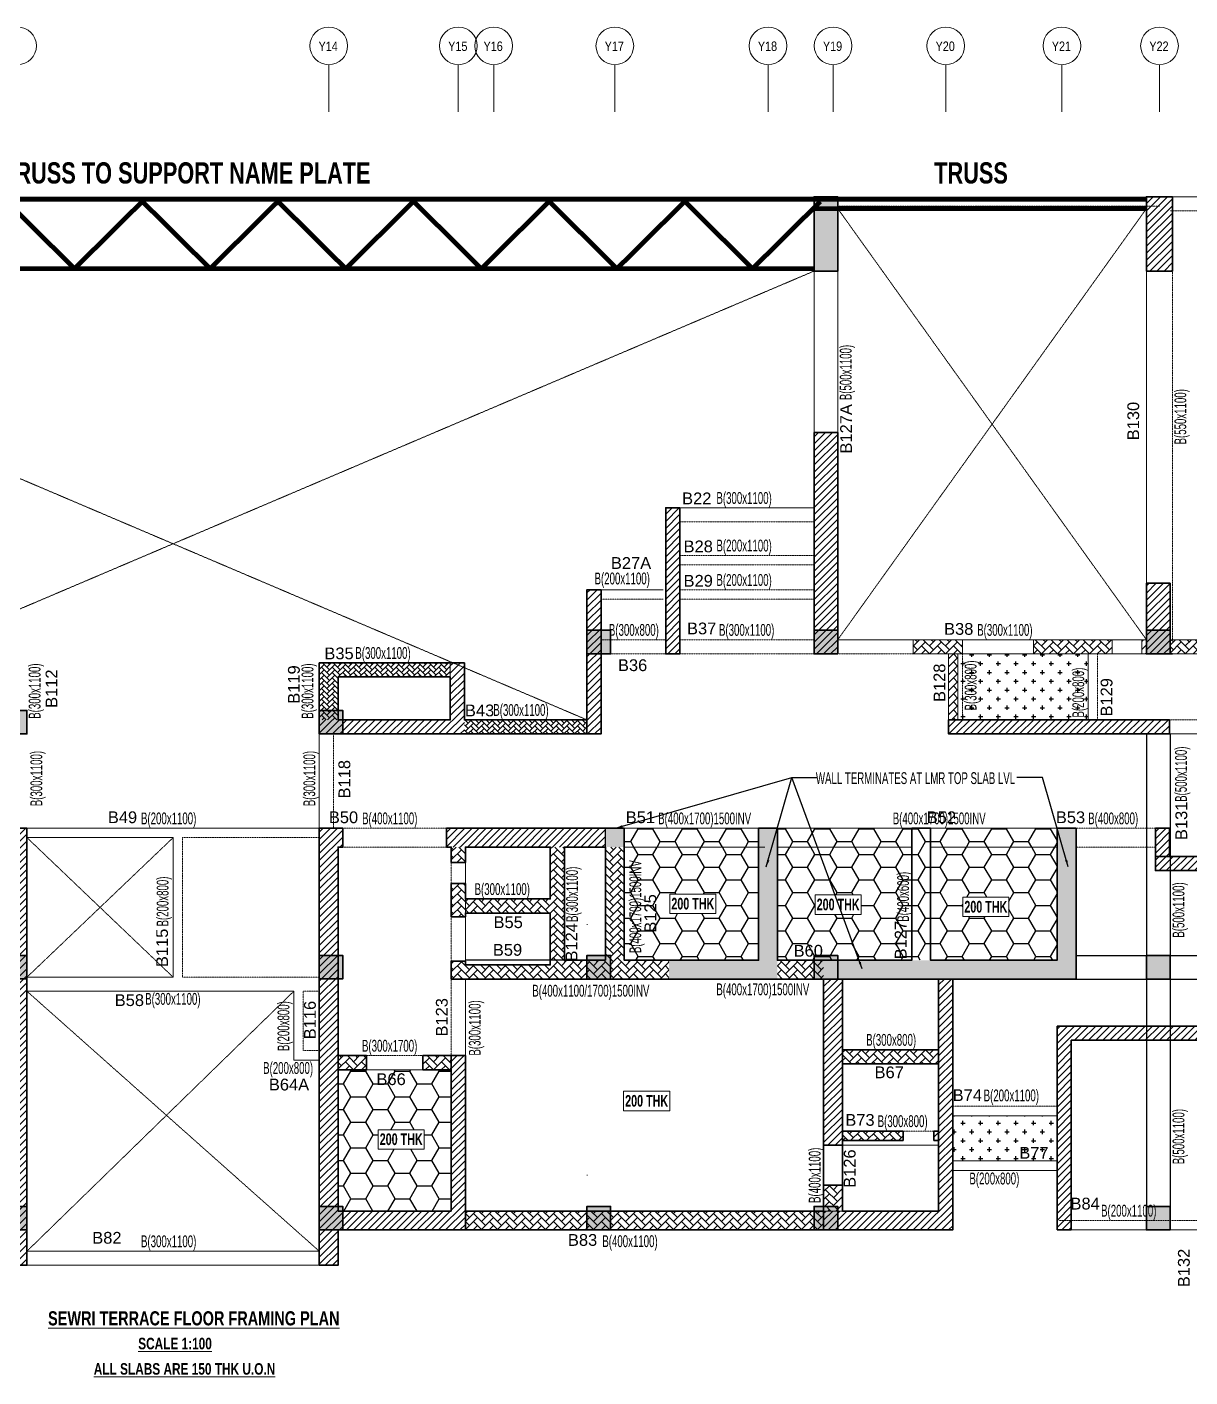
# Model space of a CAD drawing. Header units: millimetres. Extents: x -2 to 70668, y 80 to 28728.
# Drawn here: x 28024 to 52697, y 80 to 28728 of the extents above; entities that cross this region are included whole.
import ezdxf
from ezdxf.enums import TextEntityAlignment as Align

# ---------------------------------------------------------------- set-up
doc = ezdxf.new("R2010")
doc.units = ezdxf.units.MM
doc.linetypes.add('Grid Line', pattern=[2222.5, 1270, -317.5, 317.5, -317.5])
doc.linetypes.add('HIDDEN', pattern=[0.375, 0.25, -0.125])
for name, color, linetype, lineweight in [('A-ELEV-004', 9, 'Continuous', 9), ('A-FLOR-IDEN', 11, 'Continuous', 9), ('A-GRIDS', 8, 'Continuous', 9), ('A-HIDD-ABVE', 8, 'HIDDEN', 20), ('G-ANNO-TEXT', 231, 'Continuous', 9), ('S-BEAM', 7, 'Continuous', 18), ('S-BEAM-IDEN', 2, 'Continuous', 9), ('S-COL HATCH', 9, 'Continuous', 0), ('S-COLS', 5, 'Continuous', 35), ('S-GRIDS', 8, 'Continuous', 9), ('S-WALL', 4, 'Continuous', 18)]:
    doc.layers.add(name, color=color, linetype=linetype, lineweight=lineweight)
for name, color, linetype in [('Beam Nos', 7, 'Continuous'), ('changes', 7, 'Continuous'), ('HATCH', 8, 'Continuous'), ('SECTION LINE', 4, 'Continuous'), ('SUNK SLAB', 8, 'Continuous')]:
    doc.layers.add(name, color=color, linetype=linetype)
doc.styles.add('Arial Narrow', font='ARIALN.TTF', dxfattribs={"height": 400})
doc.styles.add('SC-BBS1', font='SansSerif')
doc.styles.add('SOBHA', font='swisscl.ttf')
doc.styles.add('Swis721 LtCn BT', font='swisscl.ttf', dxfattribs={"width": 0.9, "height": 233.355162})
doc.styles.add('Swis721 LtCn BT_2', font='swisscl.ttf', dxfattribs={"height": 244.992296})
doc.styles.add('Swis721 LtCn BT_B', font='', dxfattribs={"width": 0.9, "height": 246.918336})
doc.styles.get('Swis721 LtCn BT_B').set_extended_font_data('Swis721 LtCn BT', bold=True)
doc.dimstyles.new('S-100', dxfattribs={"dimscale": 100, "dimtxt": 2.5, "dimasz": 1.5, "dimexe": 1.5, "dimexo": 1.5, "dimgap": 0.1, "dimtad": 0, "dimdec": 0, "dimrnd": 0.0005, "dimzin": 0, "dimdsep": 46, "dimtxsty": 'SOBHA', "dimblk": 'OBLIQUE', "dimcen": 0.09, "dimclrd": 8, "dimclre": 8, "dimclrt": 6, "dimadec": 0, "dimazin": 0, "dimtfac": 1, "dimtdec": 0, "dimtofl": 0, "dimtmove": 0, "dimatfit": 3, "dimfxl": 1.5, "dimfxlon": 1, "dimtolj": 1, "dimtzin": 0, "dimlwd": -1, "dimlwe": -1, "dimarcsym": 0})
pattern_1 = [(45, (-31789947.46, 20505661.14), (-75.1300955, 75.1300955), [])]
pattern_2 = [(0, (-31789947.46, 20505661.14), (468.75, 270.6329387), [312.5, -625]), (120, (-31789947.46, 20505661.14), (-468.75, 270.6329387), [312.5, -625]), (60, (-31789947.46, 20505661.14), (1e-13, 541.2658774), [-625, 312.5])]
pattern_3 = [(45, (-31789947.45, 20738009.7), (0, 113.13708499), [240, -80]), (135, (-31789890.88, 20738066.27), (9e-15, 113.13708499), [240, -80])]
pattern_4 = [(45, (-31789947.45, 20738009.7), (0, 169.7056275), [360, -120]), (135, (-31789862.6, 20738094.55), (1e-14, 169.7056275), [360, -120])]
pattern_5 = [(0, (-31349605.54, 21119657.02), (187.5, 187.5), [93.75, -281.25]), (90, (-31349558.66, 21119610.14), (-187.5, 187.5), [93.75, -281.25])]

# ---------------------------------------------------------------- blocks, each defined once
blk = doc.blocks.new('_OBLIQUE')
at = {"color": 0, "linetype": 'ByBlock'}
blk.add_line((-0.5, -0.5), (0.5, 0.5), dxfattribs=at)
blk = doc.blocks.new('A$C535b99b2')
at = {"layer": 'HATCH'}
h = blk.add_hatch(color=256, dxfattribs=at)
h.dxf.hatch_style = 1
h.paths.add_polyline_path([(35830, 0), (35830, 500), (35330, 500), (35330, 0)])
h = blk.add_hatch(color=256, dxfattribs=at)
h.dxf.hatch_style = 1
h.paths.add_polyline_path([(40650, 2), (40650, 502), (40150, 502), (40150, 2)])
h = blk.add_hatch(color=256, dxfattribs=at)
h.dxf.hatch_style = 1
h.paths.add_polyline_path([(47700, 0), (47700, 500), (47200, 500), (47200, 0)])
at = {"layer": 'S-BEAM', "linetype": 'HIDDEN'}
blk.add_line((35338, 1160), (35330, 1160), dxfattribs=at)
at = {"layer": 'S-COLS', "elevation": 0}
for points in [[(35330, 0), (35330, 500), (35830, 500), (35830, 0), (35330, 0)], [(40150, 0), (40150, 500), (40650, 500), (40650, 0), (40150, 0)], [(47700, 0), (47700, 500), (47200, 500), (47200, 0), (47700, 0)], [(47200, 0), (47200, 500), (47700, 500), (47700, 0), (47200, 0)]]:
    blk.add_lwpolyline(points, dxfattribs=at)
blk = doc.blocks.new('A$C33c92876')
at = {"layer": 'HATCH'}
h = blk.add_hatch(color=256, dxfattribs=at)
h.dxf.hatch_style = 1
h.paths.add_polyline_path([(23450, 10526), (23450, 11026), (22950, 11026), (22950, 10526)])
h = blk.add_hatch(color=256, dxfattribs=at)
h.dxf.hatch_style = 1
h.paths.add_polyline_path([(30150, 10526), (30150, 11026), (29650, 11026), (29650, 10526)])
h = blk.add_hatch(color=256, dxfattribs=at)
h.dxf.hatch_style = 1
h.paths.add_polyline_path([(23450, 5326), (23450, 5826), (22950, 5826), (22950, 5326)])
h = blk.add_hatch(color=256, dxfattribs=at)
h.dxf.hatch_style = 1
h.paths.add_polyline_path([(30150, 5326), (30150, 5826), (29650, 5826), (29650, 5326)])
h = blk.add_hatch(color=256, dxfattribs=at)
h.dxf.hatch_style = 1
h.paths.add_polyline_path([(23450, 0), (23450, 500), (22950, 500), (22950, 0)])
h = blk.add_hatch(color=256, dxfattribs=at)
h.dxf.hatch_style = 1
h.paths.add_polyline_path([(30150, 0), (30150, 500), (29650, 500), (29650, 0)])
at = {"layer": 'S-COL HATCH', "transparency": 33554687}
h = blk.add_hatch(color=256, dxfattribs=at)
h.dxf.hatch_style = 1
h.paths.add_polyline_path([(40650, 21926), (40150, 21926), (40150, 20350), (40650, 20350)])
at = {"layer": 'S-COLS', "elevation": 0}
for points in [[(40150, 20350), (40150, 21926), (40650, 21926), (40650, 20350)], [(22950, 10526), (22950, 11026), (23450, 11026), (23450, 10526), (22950, 10526)], [(29650, 10526), (29650, 11026), (30150, 11026), (30150, 10526), (29650, 10526)], [(22950, 5326), (22950, 5826), (23450, 5826), (23450, 5326), (22950, 5326)], [(29650, 5326), (29650, 5826), (30150, 5826), (30150, 5326), (29650, 5326)]]:
    blk.add_lwpolyline(points, dxfattribs=at)
blk.add_lwpolyline([(40650, 21926), (40150, 21926), (40150, 20350), (40650, 20350)], close=True, dxfattribs=at)
at = {"layer": 'S-COLS'}
for points in [[(22950, 0), (22950, 500), (23450, 500), (23450, 0), (22950, 0)], [(29650, 0), (29650, 500), (30150, 500), (30150, 0), (29650, 0)]]:
    blk.add_lwpolyline(points, dxfattribs=at)
at = {"layer": 'SECTION LINE'}
for p, q in [((23450, 10826), (23450, 10526)), ((29650, 10826), (29650, 10526)), ((30150, 10826), (30150, 10526)), ((23450, 5626), (23450, 5326)), ((29650, 5626), (29650, 5326)), ((30150, 5626), (30150, 5326)), ((23450, 300), (23450, 0)), ((29650, 300), (29650, 0)), ((30150, 300), (30150, 0))]:
    blk.add_line(p, q, dxfattribs=at)
at = {"layer": 'changes'}
for p in [(0, 12226), (0, 5325), (0, 0)]:
    blk.add_blockref('A$C535b99b2', p, dxfattribs=at)
blk = doc.blocks.new('Grid - Type 1 Structural-6743905-11TH FLOOR LVL')
at = {"layer": 'A-GRIDS'}
blk.add_circle((0, 0), 4, dxfattribs=at)
blk = doc.blocks.new('A$Cf2260b48')
at = {"layer": 'S-GRIDS', "linetype": 'Grid Line'}
for p, q in [((22055, 18003), (22055, 19003)), ((24805, 18003), (24805, 19003)), ((25555, 18003), (25555, 19003)), ((28125, 18003), (28125, 19003)), ((31375, 18003), (31375, 19003)), ((32755, 18003), (32755, 19003)), ((35145, 18003), (35145, 19003)), ((37610, 18003), (37610, 19003)), ((39680, 18003), (39680, 19003))]:
    blk.add_line(p, q, dxfattribs=at)
at = {"layer": 'A-GRIDS', "xscale": 99.99999999999991, "yscale": 99.99999999999991, "zscale": 99.99999999999991}
for p in [(15455, 19403), (22055, 19403), (24805, 19403), (25555, 19403), (28125, 19403), (31375, 19403), (32755, 19403), (35145, 19403), (37610, 19403), (39680, 19403)]:
    blk.add_blockref('Grid - Type 1 Structural-6743905-11TH FLOOR LVL', p, dxfattribs=at)
at = {"layer": 'A-GRIDS', "lineweight": 18, "char_height": 200, "width": 513.08, "attachment_point": 1, "style": 'Arial Narrow'}
for s, insert in [('Y14', (21840, 19495)), ('Y15', (24590, 19495)), ('Y16', (25340, 19495)), ('Y17', (27910, 19495)), ('Y18', (31160, 19495)), ('Y19', (32540, 19495)), ('Y20', (34930, 19495)), ('Y21', (37395, 19495)), ('Y22', (39465, 19495))]:
    blk.add_mtext(s, dxfattribs=dict(at, insert=insert))

msp = doc.modelspace()

# ---------------------------------------------------------------- hatches: boundary and pattern name
at = {"layer": 'S-COL HATCH', "transparency": 33554687}
h = msp.add_hatch(color=256, dxfattribs=at)
h.dxf.hatch_style = 1
h.paths.add_polyline_path([(45224, 25125), (44724, 25125), (44724, 23550), (45224, 23550)])
at = {"layer": 'S-COL HATCH'}
h = msp.add_hatch(dxfattribs=at)
h.set_pattern_fill('AR-HBONE', color=256, scale=30)
h.set_pattern_definition(pattern_4)
h.paths.add_polyline_path([(46824, 15725), (46824, 15425), (47874, 15425), (47874, 15725)])
h = msp.add_hatch(dxfattribs=at)
h.set_pattern_fill('AR-HBONE', color=256, scale=30)
h.set_pattern_definition(pattern_4)
h.paths.add_polyline_path([(49374, 15725), (51044, 15725), (51044, 15425), (49374, 15425)])
h = msp.add_hatch(dxfattribs=at)
h.set_pattern_fill('AR-HBONE', color=256, scale=30)
h.set_pattern_definition(pattern_4)
h.paths.add_polyline_path([(51674, 15725), (51774, 15725), (51774, 15425), (51674, 15425)])
h = msp.add_hatch(dxfattribs=at)
h.set_pattern_fill('AR-HBONE', color=256, scale=30)
h.set_pattern_definition(pattern_4)
h.paths.add_polyline_path([(52274, 15725), (53045, 15725), (53045, 15424), (52494, 15424), (52494, 15425), (52274, 15425)])
h = msp.add_hatch(dxfattribs=at)
h.set_pattern_fill('AR-HBONE', color=256, scale=20)
h.set_pattern_definition(pattern_3)
h.paths.add_polyline_path([(34624, 14935), (34624, 14025), (34624, 14025), (34624, 14025), (34224, 14025), (34224, 15235), (37004, 15235), (37004, 14935), (37004, 14935)])
h = msp.add_hatch(dxfattribs=at)
h.set_pattern_fill('AR-HBONE', color=256, scale=30)
h.set_pattern_definition(pattern_4)
h.paths.add_polyline_path([(47574, 15425), (47774, 15425), (47774, 14025), (47574, 14025)])
h = msp.add_hatch(dxfattribs=at)
h.set_pattern_fill('AR-HBONE', color=256, scale=20)
h.set_pattern_definition(pattern_3)
h.paths.add_polyline_path([(37304, 14025), (37304, 13725), (39904, 13725), (39904, 14025)])
at = {"layer": 'S-COL HATCH', "transparency": 33554687}
h = msp.add_hatch(color=256, dxfattribs=at)
h.dxf.hatch_style = 1
h.paths.add_polyline_path([(40694, 11725), (40294, 11725), (40294, 11325), (40694, 11325)])
h = msp.add_hatch(color=256, dxfattribs=at)
h.dxf.hatch_style = 1
h.paths.add_polyline_path([(43944, 11725), (43544, 11725), (43544, 8925), (43944, 8925)])
h = msp.add_hatch(color=256, dxfattribs=at)
h.dxf.hatch_style = 1
h.paths.add_polyline_path([(44924, 8525), (44924, 8925), (49879, 8925), (49879, 11725), (50279, 11725), (50279, 8525)])
at = {"layer": 'S-COL HATCH'}
h = msp.add_hatch(dxfattribs=at)
h.set_pattern_fill('AR-HBONE', color=256, scale=30)
h.set_pattern_definition(pattern_4)
h.paths.add_polyline_path([(39424, 11325), (39124, 11325), (39124, 10225), (37324, 10225), (37324, 10550), (37024, 10550), (37024, 9848), (37324, 9848), (37324, 9925), (39124, 9925), (39124, 8825), (37324, 8825), (37324, 8903), (37024, 8903), (37024, 8525), (41644, 8525), (41644, 8925), (39424, 8925)])
h = msp.add_hatch(dxfattribs=at)
h.set_pattern_fill('AR-HBONE', color=256, scale=30)
h.set_pattern_definition(pattern_4)
h.paths.add_polyline_path([(37324, 11325), (37024, 11325), (37024, 11000), (37324, 11000)])
h = msp.add_hatch(dxfattribs=at)
h.set_pattern_fill('AR-HBONE', color=256, scale=30)
h.set_pattern_definition(pattern_4)
h.paths.add_polyline_path([(40694, 8925), (40294, 8925), (40294, 11325), (40694, 11325)])
at = {"layer": 'S-COL HATCH', "transparency": 33554687}
h = msp.add_hatch(color=256, dxfattribs=at)
h.dxf.hatch_style = 1
h.paths.add_polyline_path([(43944, 8925), (41644, 8925), (41644, 8525), (43944, 8525)])
at = {"layer": 'S-COL HATCH'}
h = msp.add_hatch(dxfattribs=at)
h.set_pattern_fill('AR-HBONE', color=256, scale=30)
h.set_pattern_definition(pattern_4)
h.paths.add_polyline_path([(43944, 8925), (44924, 8925), (44924, 8525), (43944, 8525)])
h = msp.add_hatch(dxfattribs=at)
h.set_pattern_fill('AR-HBONE', color=256, scale=30)
h.set_pattern_definition([(45, (-31789947.45, 20686080.7), (0, 169.7056275), [360, -120]), (135, (-31789862.6, 20686165.55), (1e-14, 169.7056275), [360, -120])])
h.paths.add_polyline_path([(37024, 6600), (37024, 6900), (36424, 6900), (36424, 6600)])
h.paths.add_polyline_path([(35224, 6600), (35224, 6900), (34624, 6900), (34624, 6600)])
h = msp.add_hatch(dxfattribs=at)
h.set_pattern_fill('AR-HBONE', color=256, scale=30)
h.set_pattern_definition(pattern_4)
h.paths.add_polyline_path([(45324, 6725), (47364, 6725), (47364, 7025), (45324, 7025)])
h = msp.add_hatch(dxfattribs=at)
h.set_pattern_fill('AR-HBONE', color=256, scale=30)
h.set_pattern_definition(pattern_4)
h.paths.add_polyline_path([(46614, 5300), (46614, 5100), (45324, 5100), (45324, 5300)])
h = msp.add_hatch(dxfattribs=at)
h.set_pattern_fill('AR-HBONE', color=256, scale=30)
h.set_pattern_definition(pattern_4)
h.paths.add_polyline_path([(47264, 5300), (47364, 5300), (47364, 5100), (47264, 5100)])
h = msp.add_hatch(dxfattribs=at)
h.set_pattern_fill('AR-HBONE', color=256, scale=30)
h.set_pattern_definition(pattern_4)
h.paths.add_polyline_path([(44924, 4150), (45324, 4150), (45324, 3600), (44924, 3600)])
h = msp.add_hatch(dxfattribs=at)
h.set_pattern_fill('AR-HBONE', color=256, scale=30)
h.set_pattern_definition(pattern_4)
h.paths.add_polyline_path([(44924, 3600), (37324, 3600), (37324, 3200), (44924, 3200)])
at = {"layer": 'SUNK SLAB'}
h = msp.add_hatch(dxfattribs=at)
h.set_pattern_fill('ANSI31', color=8, scale=850, style=0)
h.set_pattern_definition(pattern_1)
h.paths.add_polyline_path([(51774, 23550), (52324, 23550), (52324, 25125), (51774, 25125)])
h = msp.add_hatch(dxfattribs=at)
h.set_pattern_fill('ANSI31', color=8, scale=850, style=0)
h.set_pattern_definition(pattern_1)
h.paths.add_polyline_path([(44724, 20125), (45224, 20125), (45224, 15425), (44724, 15425)])
h = msp.add_hatch(dxfattribs=at)
h.set_pattern_fill('ANSI31', color=8, scale=850, style=0)
h.set_pattern_definition(pattern_1)
h.paths.add_polyline_path([(41874, 18525), (41574, 18525), (41574, 15425), (41874, 15425)])
h = msp.add_hatch(dxfattribs=at)
h.set_pattern_fill('ANSI31', color=8, scale=850, style=0)
h.set_pattern_definition(pattern_1)
h.paths.add_polyline_path([(51774, 16925), (51774, 16914), (51774, 16925), (52274, 16925), (52274, 15425), (51774, 15425)])
h = msp.add_hatch(dxfattribs=at)
h.set_pattern_fill('ANSI31', color=8, scale=850, style=0)
h.set_pattern_definition(pattern_1)
h.paths.add_polyline_path([(39904, 16785), (40204, 16785), (40204, 13725), (39904, 13725), (39904, 14025)])
h = msp.add_hatch(dxfattribs=at)
h.set_pattern_fill('ANSI31', color=8, scale=850, style=0)
h.set_pattern_definition(pattern_1)
h.paths.add_polyline_path([(37304, 15235), (37004, 15235), (37004, 14025), (34224, 14025), (34224, 13725), (37304, 13725)])
h = msp.add_hatch(dxfattribs=at)
h.set_pattern_fill('CROSS', color=8, scale=750, style=0)
h.set_pattern_definition(pattern_5)
h.paths.add_polyline_path([(50534, 15425), (50534, 14025), (47774, 14025), (47774, 15425)])
h.paths.add_polyline_path([(50108, 14027), (50108, 15300), (50635, 15300), (50635, 14027)], flags=9)
h = msp.add_hatch(dxfattribs=at)
h.set_pattern_fill('ANSI31', color=8, scale=850, style=0)
h.set_pattern_definition(pattern_1)
h.paths.add_polyline_path([(47574, 14025), (47774, 14025), (51964, 14025), (51964, 13725), (47574, 13725)])
h.paths.add_polyline_path([(51964, 14025), (52264, 14025), (52264, 13725), (51964, 13725)])
h = msp.add_hatch(dxfattribs=at)
h.set_pattern_fill('ANSI31', color=8, scale=850, style=0)
h.set_pattern_definition(pattern_1)
h.paths.add_polyline_path([(25224, 6900), (24924, 6900), (24924, 3600), (24924, 3200), (27624, 3200), (27624, 2450), (28024, 2450), (28024, 3600), (28024, 3600), (28024, 11725), (27524, 11725), (27524, 11325), (27624, 11325), (27624, 3600), (27624, 3600), (25224, 3600), (25224, 3600)])
h = msp.add_hatch(dxfattribs=at)
h.set_pattern_fill('ANSI31', color=8, scale=850, style=0)
h.set_pattern_definition(pattern_1)
h.paths.add_polyline_path([(37024, 6900), (37324, 6900), (37324, 3600), (37324, 3200), (34624, 3200), (34624, 2450), (34224, 2450), (34224, 3600), (34224, 3600), (34224, 11725), (34724, 11725), (34724, 11325), (34624, 11325), (34624, 3600), (34624, 3600), (37024, 3600), (37024, 3600)])
h = msp.add_hatch(dxfattribs=at)
h.set_pattern_fill('ANSI31', color=8, scale=850, style=0)
h.set_pattern_definition(pattern_1)
h.paths.add_polyline_path([(40294, 11725), (36924, 11725), (36924, 11325), (40294, 11325)])
h = msp.add_hatch(dxfattribs=at)
h.set_pattern_fill('HONEY', color=8, scale=2500, style=0)
h.set_pattern_definition(pattern_2)
h.paths.add_polyline_path([(43544, 11725), (40694, 11725), (40694, 11325), (43544, 11325)])
h.paths.add_polyline_path([(46794, 11725), (43944, 11725), (43944, 11325), (46794, 11325)])
h.paths.add_polyline_path([(49879, 11725), (47194, 11725), (47194, 11325), (49879, 11325)])
h = msp.add_hatch(dxfattribs=at)
h.set_pattern_fill('HONEY', color=8, scale=2500, style=0)
h.set_pattern_definition(pattern_2)
h.paths.add_polyline_path([(47194, 8925), (46794, 8925), (46794, 11725), (47194, 11725)])
h = msp.add_hatch(dxfattribs=at)
h.set_pattern_fill('ANSI31', color=8, scale=850, style=0)
h.set_pattern_definition(pattern_1)
h.paths.add_polyline_path([(52264, 11725), (51964, 11725), (51964, 11125), (52264, 11125)])
h = msp.add_hatch(dxfattribs=at)
h.set_pattern_fill('HONEY', color=8, scale=2500, style=0)
h.set_pattern_definition(pattern_2)
h.paths.add_polyline_path([(40694, 11325), (40694, 8925), (43544, 8925), (43544, 11325)])
h.paths.add_polyline_path([(42638, 10326), (42638, 9914), (41661, 9914), (41661, 10326)], flags=0)
h.paths.add_polyline_path([(41197, 8995), (41197, 11261), (40725, 11261), (40725, 8995)], flags=24)
h.paths.add_polyline_path([(41616, 9861), (42668, 9861), (42668, 10382), (41616, 10382)], flags=24)
h = msp.add_hatch(dxfattribs=at)
h.set_pattern_fill('HONEY', color=8, scale=2500, style=0)
h.set_pattern_definition(pattern_2)
h.paths.add_polyline_path([(43944, 11325), (43944, 8925), (46794, 8925), (46794, 11325)])
h.paths.add_polyline_path([(44744, 9898), (44744, 10309), (45721, 10309), (45721, 9898)], flags=0)
h.paths.add_polyline_path([(49879, 8925), (49879, 11325), (47194, 11325), (47194, 8925)])
h.paths.add_polyline_path([(47877, 9850), (47877, 10261), (48855, 10261), (48855, 9850)], flags=0)
h.paths.add_polyline_path([(41197, 8995), (41197, 11261), (40725, 11261), (40725, 8995)], flags=9)
h.paths.add_polyline_path([(41616, 9861), (42668, 9861), (42668, 10382), (41616, 10382)], flags=9)
h.paths.add_polyline_path([(46879, 9662), (46879, 10967), (46407, 10967), (46407, 9662)], flags=9)
h.paths.add_polyline_path([(44699, 9844), (45751, 9844), (45751, 10365), (44699, 10365)], flags=24)
h.paths.add_polyline_path([(47832, 9797), (48884, 9797), (48884, 10317), (47832, 10317)], flags=24)
h = msp.add_hatch(dxfattribs=at)
h.set_pattern_fill('ANSI31', color=8, scale=850, style=0)
h.set_pattern_definition(pattern_1)
h.paths.add_polyline_path([(51964, 11125), (51964, 10825), (57674, 10825), (57674, 11125)])
h = msp.add_hatch(dxfattribs=at)
h.set_pattern_fill('ANSI31', color=8, scale=850, style=0)
h.set_pattern_definition(pattern_1)
h.paths.add_polyline_path([(44924, 8525), (45324, 8525), (45324, 8525), (45324, 7025), (45324, 7025), (45324, 6725), (45324, 5000), (44924, 5000)])
h = msp.add_hatch(dxfattribs=at)
h.set_pattern_fill('ANSI31', color=8, scale=850, style=0)
h.set_pattern_definition(pattern_1)
h.paths.add_polyline_path([(47364, 8525), (47664, 8525), (47664, 3200), (47364, 3200), (44924, 3200), (44924, 3600), (47364, 3600), (47364, 5300), (47364, 5300), (47364, 5300)])
h = msp.add_hatch(dxfattribs=at)
h.set_pattern_fill('ANSI31', color=8, scale=850, style=0)
h.set_pattern_definition(pattern_1)
h.paths.add_polyline_path([(49879, 7525), (53529, 7525), (53529, 7225), (50179, 7225), (50179, 3200), (49879, 3200)])
h = msp.add_hatch(dxfattribs=at)
h.set_pattern_fill('HONEY', color=8, scale=2500, style=0)
h.set_pattern_definition(pattern_2)
h.paths.add_polyline_path([(27624, 6600), (27024, 6600), (25824, 6600), (25224, 6600), (25224, 3600), (27624, 3600)])
h.paths.add_polyline_path([(26792, 5522), (26792, 5110), (25815, 5110), (25815, 5522)], flags=0)
h.paths.add_polyline_path([(37024, 6600), (36424, 6600), (35224, 6600), (35224, 6600), (34624, 6600), (34624, 3600), (37024, 3600)])
h.paths.add_polyline_path([(36452, 5327), (36452, 4915), (35474, 4915), (35474, 5327)], flags=0)
h.paths.add_polyline_path([(25770, 5057), (26822, 5057), (26822, 5578), (25770, 5578)], flags=24)
h.paths.add_polyline_path([(35429, 4862), (36481, 4862), (36481, 5382), (35429, 5382)], flags=24)
h = msp.add_hatch(dxfattribs=at)
h.set_pattern_fill('CROSS', color=8, scale=750, style=0)
h.set_pattern_definition(pattern_5)
h.paths.add_polyline_path([(47664, 4665), (47664, 5625), (49879, 5625), (49879, 4665)])

# ---------------------------------------------------------------- linework, layer by layer
at = {"layer": 'A-ELEV-004'}
for p, q in [((34224, 11725, 0), (31124, 11725, 0)), ((34224, 6805), (33724, 6805))]:
    msp.add_line(p, q, dxfattribs=at)
at = {"layer": 'A-FLOR-IDEN', "color": 8, "flags": 128}
for points in [[(42638, 10326), (42638, 9914), (41661, 9914), (41661, 10326)], [(45721, 10309), (45721, 9898), (44744, 9898), (44744, 10309)], [(48855, 10261), (48855, 9850), (47877, 9850), (47877, 10261)], [(41659, 6142), (41659, 5730), (40681, 5730), (40681, 6142)], [(36452, 5327), (36452, 4915), (35474, 4915), (35474, 5327)]]:
    msp.add_lwpolyline(points, close=True, dxfattribs=at)
at = {"layer": 'A-HIDD-ABVE', "linetype": 'HIDDEN'}
for p, q in [((45224, 24925, 0), (52049, 24925)), ((45224, 24875, 0), (51774, 15725)), ((45224, 15725, 0), (51774, 24875)), ((17524, 23550, 0), (39904, 14025)), ((22344, 14025), (44724, 23550, 0)), ((31124, 11525), (28024, 8565, 0)), ((31124, 8565), (28024, 11525)), ((33684, 8265), (28024, 2750)), ((28024, 8265, 0), (34224, 2750))]:
    msp.add_line(p, q, dxfattribs=at)
at = {"layer": 'changes'}
for p, q in [((51774, 13725, 0), (51774, 3200)), ((52275, 13725, 0), (52275, 3200)), ((40294, 11325), (40294, 11725)), ((50279, 9025), (57674, 9025)), ((50279, 8525), (57674, 8525))]:
    msp.add_line(p, q, dxfattribs=at)
at = {"layer": 'changes', "color": 6, "const_width": 100, "elevation": 0}
for points in [[(10474, 25075), (51774, 25075)], [(27594, 25027), (29032, 23600)], [(30471, 25027), (29032, 23600)], [(30471, 25027), (31909, 23600)], [(33348, 25027), (31909, 23600)], [(33348, 25027), (34786, 23600)], [(36225, 25027), (34786, 23600)], [(36225, 25027), (37663, 23600)], [(39102, 25027), (37663, 23600)], [(39102, 25027), (40540, 23600)], [(41979, 25027), (40540, 23600)], [(41979, 25027), (43417, 23600)], [(44856, 25027), (43417, 23600)], [(44702, 24875), (51774, 24875)], [(17524, 23600), (44724, 23600)], [(45224, 23600), (45224, 23600)]]:
    msp.add_lwpolyline(points, dxfattribs=at)
at = {"layer": 'S-BEAM'}
for p, q in [((57174, 25125), (51774, 25125)), ((51774, 24875), (51774, 16925)), ((44724, 20125, 0), (44724, 23614, 0)), ((45224, 23550, 0), (45224, 20125)), ((44724, 18525, 0), (41874, 18525, 0)), ((44474, 18525, 0), (44724, 18525, 0)), ((41524, 16785), (39904, 16785)), ((51774, 15725), (45224, 15725, 0)), ((50534, 15425), (47874, 15425)), ((50534, 15425), (50534, 14025)), ((51774, 15425), (50734, 15425)), ((34224, 13725), (34224, 11725)), ((57174, 13725, 0), (52276, 13725, 0)), ((28024, 11725), (34224, 11725)), ((28024, 11525), (31124, 11525)), ((31124, 11525, 0), (31124, 8565)), ((43544, 11725), (40694, 11725)), ((46794, 11725), (43944, 11725)), ((49879, 11725), (47194, 11725)), ((37324, 8903), (37324, 11325)), ((43678, 11325), (40694, 11325)), ((46794, 11325), (43944, 11325)), ((49879, 11325), (47194, 11325)), ((28024, 8565, 0), (31124, 8565)), ((37324, 8525), (37324, 6900)), ((28024, 8265, 0), (33684, 8265)), ((33684, 8265), (33684, 6805)), ((34224, 6805), (33684, 6805)), ((36424, 6600), (35224, 6600)), ((49879, 5625), (47664, 5625)), ((47364, 5000), (45324, 5000)), ((49879, 4665), (47664, 4665)), ((49879, 4465), (47664, 4465)), ((53229, 3200), (49913, 3200)), ((28024, 2750), (34224, 2750)), ((28024, 2450), (34224, 2450))]:
    msp.add_line(p, q, dxfattribs=at)
at = {"layer": 'S-BEAM', "linetype": 'HIDDEN'}
for p, q in [((56404, 24825), (52274, 24825)), ((52324, 23550), (52324, 15725)), ((44724, 18225, 0), (41874, 18225, 0)), ((44724, 17515), (41874, 17515)), ((44724, 17315), (41874, 17315)), ((44724, 16785, 0), (41874, 16785, 0)), ((39913, 16585), (39904, 16585)), ((41524, 16585, 0), (40213, 16585, 0)), ((44724, 16585, 0), (41874, 16585)), ((41574, 15725), (40204, 15725)), ((44724, 15725), (41874, 15725, 0)), ((57174, 15725), (52274, 15725)), ((41574, 15425), (40204, 15425)), ((44724, 15425, 0), (41874, 15425, 0)), ((47574, 15425), (45224, 15425, 0)), ((47574, 15425, 0), (47574, 14025, 0)), ((47874, 15425, 0), (47874, 14025, 0)), ((50734, 15425), (50734, 14025)), ((57174, 15426), (52274, 15424)), ((57175, 14025, 0), (52264, 14025, 0)), ((34524, 13725), (34524, 11725)), ((31324, 11525), (34224, 11525)), ((31324, 11525, 0), (31324, 8565)), ((36924, 11725), (34724, 11725)), ((51964, 11725), (50279, 11725)), ((36924, 11325), (34724, 11325)), ((37024, 8903), (37024, 11325)), ((51964, 11325), (50279, 11325)), ((31324, 8565), (34224, 8565)), ((37024, 8525), (37024, 6900)), ((33884, 8265), (33884, 7005)), ((33884, 8265), (34224, 8265)), ((34224, 7005), (33884, 7005)), ((36424, 6900), (35224, 6900)), ((49879, 5825), (47664, 5825)), ((47264, 5300), (46614, 5300)), ((53229, 3400), (49913, 3400))]:
    msp.add_line(p, q, dxfattribs=at)
at = {"layer": 'S-BEAM', "color": 5, "elevation": 0}
for points in [[(47874, 15725), (46824, 15725), (46824, 15425), (47874, 15425)], [(51044, 15725), (49374, 15725), (49374, 15425), (51044, 15425)], [(51774, 15725), (51674, 15725), (51674, 15425), (51774, 15425)], [(53045, 15725), (52274, 15725), (52274, 15424), (53045, 15424)], [(47774, 15425), (47574, 15425), (47574, 14025), (47774, 14025)]]:
    msp.add_lwpolyline(points, close=True, dxfattribs=at)
at = {"layer": 'S-COL HATCH'}
msp.add_line((37004, 14935), (37004, 15235), dxfattribs=at)
at = {"layer": 'S-COL HATCH', "elevation": 0}
msp.add_lwpolyline([(45324, 3600), (44924, 3600), (44924, 4150), (45324, 4150)], close=True, dxfattribs=at)
at = {"layer": 'S-COLS'}
for p, q in [((39904, 14025), (39904, 13725)), ((52264, 13725, 0), (52264, 14025, 0)), ((49879, 7525), (49879, 3200)), ((49879, 7525), (53529, 7525)), ((53529, 7225), (50179, 7225)), ((50179, 7225), (50179, 3200)), ((37024, 6900), (37024, 3600)), ((37324, 6900), (37324, 3600)), ((45324, 5000), (44924, 5000)), ((45324, 4150), (44924, 4150)), ((37324, 3600), (37324, 3200)), ((49879, 3200), (50179, 3200))]:
    msp.add_line(p, q, dxfattribs=at)
at = {"layer": 'S-COLS', "elevation": 0}
for points in [[(44724, 23550), (44724, 25125), (45224, 25125), (45224, 23550)], [(45224, 20125), (45224, 15425), (44724, 15425), (44724, 20125)], [(52274, 15425), (52274, 16925), (51774, 16925), (51774, 15425), (52324, 15425)], [(52264, 13725), (47574, 13725), (47574, 14025), (52264, 14025)], [(28024, 3600), (28024, 11725), (27524, 11725), (27524, 11325), (27624, 11325), (27624, 3600), (25224, 3600)], [(34224, 3600), (34224, 11725), (34724, 11725), (34724, 11325), (34624, 11325), (34624, 3600), (37024, 3600)], [(40694, 11725), (36924, 11725), (36924, 11325), (37024, 11325), (37024, 11000), (37324, 11000), (37324, 11325), (38224, 11325), (39124, 11325), (39124, 10225), (37324, 10225), (37324, 10550), (37024, 10550), (37024, 9848), (37324, 9848), (37324, 9925), (39124, 9925), (39124, 8825), (38224, 8825), (37324, 8825), (37324, 8903), (37024, 8903), (37024, 8525), (39124, 8525), (39124, 8525), (50279, 8525), (50279, 11725), (49879, 11725), (49879, 8925), (47194, 8925), (47194, 11725)], [(43544, 11725), (43544, 8925), (40694, 8925), (40694, 11725)], [(43944, 11725), (43544, 11725)], [(46794, 11725), (46794, 8925), (43944, 8925), (43944, 11725)], [(47194, 11725), (46794, 11725)], [(45324, 3200), (44924, 3200), (44924, 8525)], [(45324, 8525), (45324, 3600)], [(47664, 8525), (47664, 3200), (47364, 3200)], [(47364, 3600), (47364, 8525)], [(34624, 6600), (35224, 6600), (35224, 6900), (34624, 6900)], [(37024, 6600), (36424, 6600), (36424, 6900), (37324, 6900)], [(45324, 5300), (46614, 5300)], [(46614, 5300), (46614, 5100)], [(47264, 5100), (47264, 5300)], [(47264, 5300), (47364, 5300)], [(46614, 5100), (45324, 5100)], [(47364, 5100), (47264, 5100)], [(27624, 3200), (27624, 2450), (28024, 2450), (28024, 3600)], [(34624, 3200), (34624, 2450), (34224, 2450), (34224, 3600)], [(37324, 3600), (44924, 3600), (44924, 3200), (34624, 3200)], [(45324, 3600), (47364, 3600)], [(47364, 3200), (45324, 3200)]]:
    msp.add_lwpolyline(points, dxfattribs=at)
for points in [[(45224, 25125), (44724, 25125), (44724, 23550), (45224, 23550)], [(52324, 25125), (51774, 25125), (51774, 23550), (52324, 23550)], [(44724, 20125), (45224, 20125), (45224, 15425), (44724, 15425)], [(41874, 18525), (41574, 18525), (41574, 15425), (41874, 15425)], [(40204, 16785), (40204, 13725), (34224, 13725), (34224, 15235), (37304, 15235), (37304, 14025), (39904, 14025), (39904, 16785), (40204, 16785)], [(34624, 14935), (37004, 14935), (37004, 14025), (34624, 14025)], [(40294, 8925), (39424, 8925), (39424, 11325), (40294, 11325)], [(57674, 10825), (51964, 10825), (51964, 11125), (57674, 11125)], [(45324, 7025), (47364, 7025), (47364, 6725), (45324, 6725)]]:
    msp.add_lwpolyline(points, close=True, dxfattribs=at)
at = {"layer": 'S-COLS', "color": 5, "elevation": 0}
msp.add_lwpolyline([(52264, 11725), (51964, 11725), (51964, 11125), (52264, 11125)], close=True, dxfattribs=at)
at = {"layer": 'SECTION LINE'}
for p, q in [((34224, 14025), (34224, 13725)), ((39424, 8925), (37324, 8925))]:
    msp.add_line(p, q, dxfattribs=at)

# ---------------------------------------------------------------- block references
at = {"layer": 'changes'}
msp.add_blockref('A$C33c92876', (4574, 3200), dxfattribs=at)
at = {"layer": 'S-WALL'}
msp.add_blockref('A$Cf2260b48', (12370, 8925), dxfattribs=at)

# ---------------------------------------------------------------- texts
at = {"layer": 'A-FLOR-IDEN', "color": 1, "char_height": 246.9, "width": 1155, "attachment_point": 2, "line_spacing_factor": 0.964267, "style": 'Swis721 LtCn BT_B'}
for insert in [(42150, 10248), (45233, 10231), (48366, 10183), (41170, 6064), (35963, 5249)]:
    msp.add_mtext('200 THK', dxfattribs=dict(at, insert=insert))
at = {"layer": 'Beam Nos', "style": 'SC-BBS1'}
for s, p in [('B127A', (45601, 20201)), ('B130', (51693, 20366)), ('B128', (47582, 14812)), ('B112', (28744, 14687)), ('B119', (33886, 14775, 0)), ('B129', (51127, 14504)), ('B118', (34957, 12765, 0)), ('B131', (52713, 11882, 0)), ('B125', (41449, 9918)), ('B115', (31090, 9186)), ('B124', (39777, 9304)), ('B127', (46759, 9350)), ('B116', (34226, 7654)), ('B123', (37024, 7713)), ('B126', (45677, 4502)), ('B132', (52767, 2394))]:
    msp.add_text(s, height=250, rotation=90, dxfattribs=at).set_placement(p, align=Align.BOTTOM_CENTER)
for s, p in [('B22', (42233, 18525, 0)), ('B28', (42264, 17506, 0)), ('B27A', (40839, 17154, 0)), ('B29', (42264, 16776, 0)), ('B37', (42337, 15765)), ('B38', (47791, 15755)), ('B35', (34644, 15235)), ('B36', (40872, 14985)), ('B43', (37626, 14025)), ('B49', (30050, 11758)), ('B50', (34739, 11758)), ('B51', (41038, 11758)), ('B52', (47424, 11758)), ('B53', (50162, 11758)), ('B55', (38233, 9531)), ('B59', (38218, 8944, 0)), ('B60', (44599, 8925)), ('B58', (30196, 7877, 0)), ('B67', (46316, 6345)), ('B64A', (33583, 6086)), ('B66', (35749, 6200)), ('B74', (47973, 5860)), ('B73', (45696, 5335)), ('B77', (49387, 4637)), ('B84', (50473, 3559, 0)), ('B82', (29719, 2834)), ('B83', (39811, 2788, 0))]:
    msp.add_text(s, height=250, dxfattribs=at).set_placement(p, align=Align.BOTTOM_CENTER)
at = {"layer": 'G-ANNO-TEXT', "color": 4, "char_height": 450, "width": 41955.84, "attachment_point": 1, "line_spacing_factor": 0.971848, "style": 'Swis721 LtCn BT_2'}
for s, insert in [('{\\fSwis721 LtCn BT|b1|i0|c0|p34;BOX TRUSS TO SUPPORT NAME PLATE}', (26369, 25857, 0)), ('{\\fSwis721 LtCn BT|b1|i0|c0|p34;TRUSS}', (47271, 25857, 0))]:
    msp.add_mtext(s, dxfattribs=dict(at, insert=insert))
at = {"layer": 'G-ANNO-TEXT', "color": 6, "insert": (28471, 1475), "char_height": 300, "width": 13985.28, "attachment_point": 1, "line_spacing_factor": 0.971848, "style": 'Swis721 LtCn BT_2'}
msp.add_mtext('{\\fSwis721 LtCn BT|b1|i0|c0|p34;\\LSEWRI TERRACE FLOOR FRAMING PLAN }', dxfattribs=at)
at = {"layer": 'G-ANNO-TEXT', "color": 1, "char_height": 244.99, "attachment_point": 1, "line_spacing_factor": 0.971848, "style": 'Swis721 LtCn BT_2'}
for s, insert, width in [('{\\fSwis721 LtCn BT|b1|i0|c0|p34;\\LSCALE 1:100}', (30383, 912), 1551.04), ('{\\fSwis721 LtCn BT|b1|i0|c0|p34;\\LALL SLABS ARE 150 THK U.O.N}', (29441, 374), 3728.69)]:
    msp.add_mtext(s, dxfattribs=dict(at, insert=insert, width=width))
at = {"layer": 'S-BEAM-IDEN', "style": 'Swis721 LtCn BT', "width": 0.8}
for s, rotation, p in [('B(500x1100)', 90, (45518, 20809, 0)), ('B(550x1100)', 90, (52618, 19870, 0)), ('B(300x1100)', 360, (34990, 15319)), ('B(300x1100)', 90, (28311, 14048, 0)), ('B(300x1100)', 90, (34100, 14048, 0)), ('B(300x800)', 90, (48168, 14225, 0)), ('B(200x800)', 90, (50452, 14074, 0)), ('B(300x1100)', 360, (37917, 14109)), ('B(300x1100)', 90, (28347, 12192, 0)), ('B(300x1100)', 90, (34139, 12192, 0)), ('B(500x1100)', 90, (52631, 12285, 0)), ('B(200x1100)', 360, (30443, 11809, 0)), ('B(300x1100)', 90, (39713, 9736)), ('B(400x1700)1500INV', 90, (41054, 9074)), ('B(200x800)', 90, (31026, 9640, 0)), ('B(400x600)', 90, (46736, 9740)), ('B(500x1100)', 90, (52578, 9403, 0)), ('B(400x1100/1700)1500INV', 360, (38744, 8152, 0)), ('B(400x1700)1500INV', 360, (42649, 8181, 0)), ('B(300x1100)', 360, (30532, 7979)), ('B(200x800)', 90, (33590, 6995)), ('B(300x1100)', 90, (37648, 6900, 0)), ('B(300x800)', 360, (45827, 7109, 0)), ('B(200x800)', 360, (33034, 6513)), ('B(500x1100)', 90, (52578, 4594, 0)), ('B(400x1100)', 90, (44860, 3773, 0)), ('B(300x1100)', 360, (30443, 2834, 0)), ('B(400x1100)', 360, (40230, 2837))]:
    msp.add_text(s, height=250, rotation=rotation, dxfattribs=at).set_placement(p)
for s, p in [('B(300x1100)', (42651, 18609, 0)), ('B(200x1100)', (42651, 17599, 0)), ('B(200x1100)', (40065, 16900)), ('B(200x1100)', (42651, 16869, 0)), ('B(300x800)', (40369, 15809, 0)), ('B(300x1100)', (42705, 15809, 0)), ('B(300x1100)', (48183, 15809, 0)), ('WALL TERMINATES AT LMR TOP SLAB LVL', (44761, 12663, 0)), ('B(400x1100)', (35133, 11809, 0)), ('B(400x1700)1500INV', (41415, 11809, 0)), ('B(400x1700)1500INV', (46391, 11809, 0)), ('B(400x800)', (50538, 11809, 0)), ('B(300x1100)', (37520, 10309)), ('B(300x1700)', (35131, 6984, 0)), ('B(200x1100)', (48320, 5930, 0)), ('B(300x800)', (46071, 5384, 0)), ('B(200x800)', (48017, 4167, 0)), ('B(200x1100)', (50811, 3484, 0))]:
    msp.add_text(s, height=250, dxfattribs=at).set_placement(p)

# ---------------------------------------------------------------- leaders
at = {"layer": 'changes'}
for points in [[(40512, 11725), (44252, 12804)], [(43708, 10903), (44252, 12804), (44795, 12804)], [(45742, 8741), (44252, 12804)], [(50113, 10903), (49569, 12804), (49026, 12804)]]:
    msp.add_leader(points, dimstyle='S-100', override={"dimgap": 0.1, "dimtad": 0}, dxfattribs=at)

doc.saveas('drawing.dxf')
